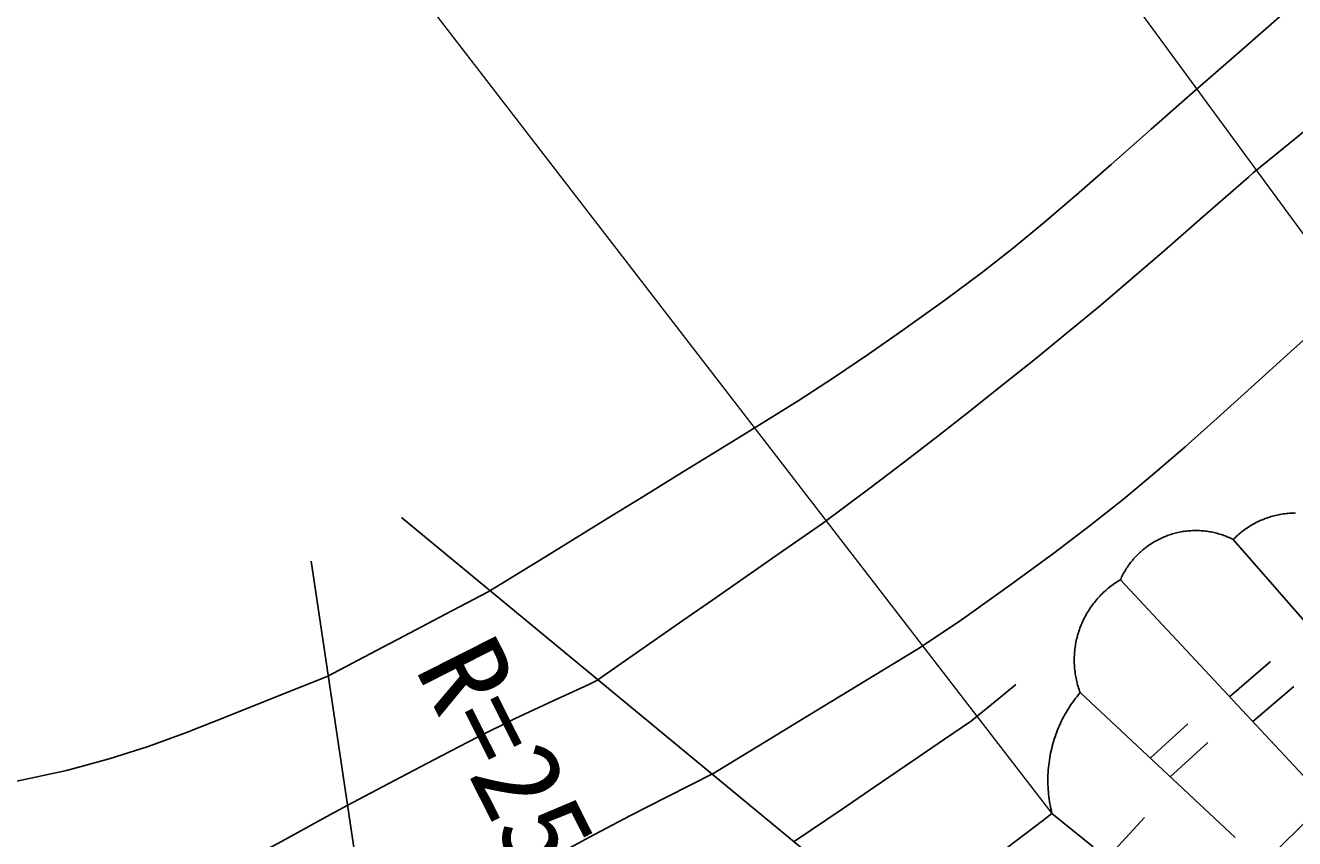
# Model space of a CAD drawing. Units: millimetres, scale not verified. Extents: x 40000 to 680000, y 20000 to 380000.
# Drawn here: x 130168 to 156850, y 303946 to 321041 of the extents above; entities that cross this region are included whole.
import ezdxf
from ezdxf.enums import TextEntityAlignment as Align

# ---------------------------------------------------------------- set-up
doc = ezdxf.new("R2010")
doc.units = ezdxf.units.MM
doc.header["$LTSCALE"] = 1000
for name, color, linetype, lineweight in [('M-BGD', 7, 'Continuous', 25), ('M-BMK-SRVR', 3, 'Continuous', 25), ('M-STR-HTXT', 7, 'Continuous', 13)]:
    doc.layers.add(name, color=color, linetype=linetype, lineweight=lineweight)
doc.styles.add('ＭＳ ゴシック', font='')
doc.styles.get('ＭＳ ゴシック').set_extended_font_data('MS Gothic')

msp = doc.modelspace()

# ---------------------------------------------------------------- linework, layer by layer
at = {"layer": 'M-BGD'}
for p, q in [((155559, 310233), (158817, 306498)), ((153188, 309386), (157425, 304853)), ((155484, 306930), (156346, 307670)), ((155974, 306406), (156836, 307146)), ((152342, 307016), (155597, 303967)), ((153813, 305638), (154607, 306361)), ((154234, 305244), (155028, 305967)), ((155111, 302369), (157979, 305187)), ((151749, 304476), (152613, 303776)), ((152906, 303535), (153692, 304393))]:
    msp.add_line(p, q, dxfattribs=at)
for points in [[(154712, 319631), (155730, 320517), (156646, 321316)], [(155982, 317938), (156950, 318732), (157698, 319354), (158348, 319901), (159017, 320475), (159708, 321070)], [(145399, 312519), (146414, 313148), (147179, 313644), (147894, 314132), (148616, 314636), (149498, 315264), (150258, 315829), (150942, 316365), (151595, 316903), (152264, 317476), (152994, 318116), (153831, 318856), (154712, 319631)], [(146923, 310572), (147917, 311314), (148679, 311891), (149349, 312408), (150064, 312970), (150564, 313366), (151402, 314035), (152119, 314619), (152773, 315162), (153419, 315712), (154115, 316312), (154917, 317010), (155883, 317851), (155982, 317938)], [(148955, 307947), (149867, 308559), (150580, 309069), (150902, 309302), (151785, 309947), (152557, 310533), (153252, 311085), (153904, 311627), (154547, 312183), (155215, 312777), (155941, 313433), (156761, 314176), (157707, 315029), (157930, 315228)], [(139896, 309132), (140996, 309809), (141823, 310318), (142500, 310735), (143148, 311134), (143890, 311591), (144849, 312181), (145399, 312519)], [(155559, 310233), (155582, 310256), (155605, 310279), (155629, 310301), (155653, 310323), (155677, 310344), (155702, 310366), (155727, 310386), (155752, 310406), (155778, 310426), (155804, 310445), (155831, 310464), (155858, 310482), (155885, 310500), (155912, 310517), (155940, 310534), (155968, 310550), (155996, 310566), (156025, 310582), (156054, 310596), (156083, 310611), (156112, 310624), (156142, 310638), (156172, 310650), (156202, 310663), (156232, 310674), (156263, 310685), (156293, 310696), (156324, 310706), (156355, 310716), (156387, 310724), (156418, 310733), (156449, 310741), (156481, 310748), (156513, 310755), (156545, 310761), (156577, 310766), (156609, 310771), (156641, 310776), (156673, 310780), (156705, 310783), (156738, 310786), (156770, 310788), (156803, 310789), (156835, 310790), (156867, 310791)], [(142182, 307270), (143224, 307996), (143988, 308528), (144621, 308968), (145270, 309420), (146083, 309987), (146923, 310572)], [(153188, 309386), (153201, 309414), (153214, 309442), (153227, 309470), (153241, 309497), (153256, 309524), (153271, 309551), (153286, 309577), (153302, 309603), (153319, 309629), (153335, 309655), (153353, 309680), (153370, 309705), (153389, 309730), (153407, 309754), (153426, 309778), (153446, 309802), (153465, 309825), (153486, 309848), (153506, 309871), (153527, 309893), (153549, 309915), (153571, 309936), (153593, 309958), (153616, 309978), (153639, 309999), (153662, 310018), (153685, 310038), (153709, 310057), (153734, 310076), (153758, 310094), (153783, 310112), (153809, 310129), (153834, 310146), (153860, 310162), (153886, 310178), (153913, 310193), (153940, 310208), (153967, 310223), (153994, 310237), (154021, 310251), (154049, 310264), (154077, 310276), (154105, 310288), (154134, 310300), (154162, 310311), (154191, 310322), (154220, 310332), (154249, 310341), (154278, 310350), (154308, 310359), (154337, 310367), (154367, 310374), (154397, 310381), (154427, 310387), (154457, 310393), (154487, 310399), (154517, 310403), (154548, 310408), (154578, 310411), (154609, 310414), (154639, 310417), (154670, 310419), (154700, 310421), (154731, 310422), (154762, 310422), (154792, 310422), (154823, 310422), (154853, 310420), (154884, 310419), (154915, 310416), (154945, 310414), (154976, 310410), (155006, 310406), (155036, 310402), (155067, 310397), (155097, 310392), (155127, 310386), (155157, 310379), (155187, 310372), (155216, 310364), (155246, 310356), (155275, 310348), (155304, 310338), (155334, 310329), (155362, 310318), (155391, 310308), (155420, 310297), (155448, 310285), (155476, 310273), (155504, 310260), (155532, 310247), (155559, 310233)], [(152342, 307016), (152330, 307048), (152319, 307081), (152308, 307114), (152298, 307147), (152288, 307180), (152279, 307214), (152271, 307247), (152263, 307281), (152256, 307315), (152250, 307349), (152244, 307383), (152238, 307417), (152234, 307452), (152229, 307486), (152226, 307521), (152223, 307555), (152221, 307590), (152219, 307624), (152218, 307659), (152218, 307694), (152218, 307728), (152219, 307763), (152220, 307797), (152222, 307832), (152225, 307866), (152228, 307901), (152232, 307935), (152237, 307970), (152242, 308004), (152247, 308038), (152254, 308072), (152261, 308106), (152268, 308140), (152276, 308174), (152285, 308207), (152294, 308241), (152304, 308274), (152315, 308307), (152326, 308340), (152337, 308372), (152350, 308405), (152362, 308437), (152376, 308469), (152390, 308500), (152404, 308532), (152419, 308563), (152435, 308594), (152451, 308625), (152468, 308655), (152485, 308685), (152503, 308715), (152521, 308744), (152540, 308773), (152559, 308802), (152579, 308830), (152599, 308858), (152620, 308886), (152641, 308913), (152663, 308940), (152685, 308967), (152708, 308993), (152731, 309019), (152755, 309044), (152779, 309069), (152804, 309093), (152828, 309117), (152854, 309141), (152880, 309164), (152906, 309187), (152932, 309209), (152959, 309231), (152987, 309252), (153015, 309273), (153043, 309293), (153071, 309313), (153100, 309332), (153129, 309350), (153159, 309369), (153188, 309386)], [(136509, 307354), (137550, 307901), (138260, 308274), (139002, 308663), (139896, 309132)], [(144637, 305322), (145699, 305968), (146454, 306427), (147103, 306821), (147847, 307274), (148888, 307906), (148955, 307947)], [(129990, 305153), (131035, 305381), (131931, 305620), (132749, 305880), (133557, 306176), (134423, 306518), (135417, 306920), (136509, 307354)], [(136932, 304645), (138044, 305231), (138913, 305690), (139671, 306081), (140451, 306465), (141383, 306901), (141430, 306922), (142012, 307185), (142182, 307270)], [(150056, 306423), (150786, 307021), (150987, 307185)], [(151749, 304476), (151737, 304525), (151726, 304575), (151715, 304625), (151706, 304676), (151698, 304726), (151690, 304777), (151683, 304827), (151678, 304878), (151673, 304929), (151669, 304980), (151666, 305031), (151664, 305082), (151663, 305133), (151662, 305184), (151663, 305235), (151665, 305286), (151667, 305338), (151671, 305389), (151675, 305440), (151680, 305490), (151687, 305541), (151694, 305592), (151702, 305642), (151711, 305693), (151720, 305743), (151731, 305793), (151743, 305843), (151755, 305892), (151769, 305941), (151783, 305991), (151798, 306039), (151814, 306088), (151831, 306136), (151849, 306184), (151867, 306232), (151887, 306279), (151907, 306326), (151928, 306372), (151950, 306419), (151973, 306464), (151997, 306510), (152021, 306554), (152047, 306599), (152073, 306643), (152100, 306686), (152127, 306729), (152156, 306772), (152185, 306814), (152215, 306855), (152245, 306896), (152277, 306937), (152309, 306976), (152342, 307016)], [(146330, 303883), (147335, 304568), (148035, 305045), (148672, 305479), (149491, 306038), (150056, 306423)], [(140912, 303375), (141783, 303846), (142012, 303968), (142873, 304422), (143642, 304816), (144637, 305322)], [(121100, 302613), (121946, 302190), (122871, 301820), (123809, 301597), (124864, 301445), (125802, 301372), (126726, 301365), (127738, 301405), (128127, 301428), (129111, 301533), (129905, 301682), (130853, 301921), (131175, 302020), (132121, 302340), (133038, 302698), (133985, 303094), (134765, 303467), (135550, 303883), (136506, 304411), (136932, 304645)], [(148278, 302274), (149213, 302757), (149971, 303206), (150762, 303727), (151552, 304323), (151749, 304476)]]:
    msp.add_lwpolyline(points, dxfattribs=at)
at = {"layer": 'M-BMK-SRVR'}
for p, q in [((138073, 310694), (155384, 296406)), ((136175, 309775), (139506, 287488))]:
    msp.add_line(p, q, dxfattribs=at)
at = {"layer": 'M-STR-HTXT'}
for p, q in [((145377, 332544), (160763, 311559)), ((135798, 325156), (151749, 304476))]:
    msp.add_line(p, q, dxfattribs=at)

# ---------------------------------------------------------------- texts
at = {"layer": 'M-BMK-SRVR', "style": 'ＭＳ ゴシック'}
msp.add_text('R=25', height=1833, rotation=296.766, dxfattribs=at).set_placement((138973, 305059), align=Align.BOTTOM_CENTER)

doc.saveas('drawing.dxf')
